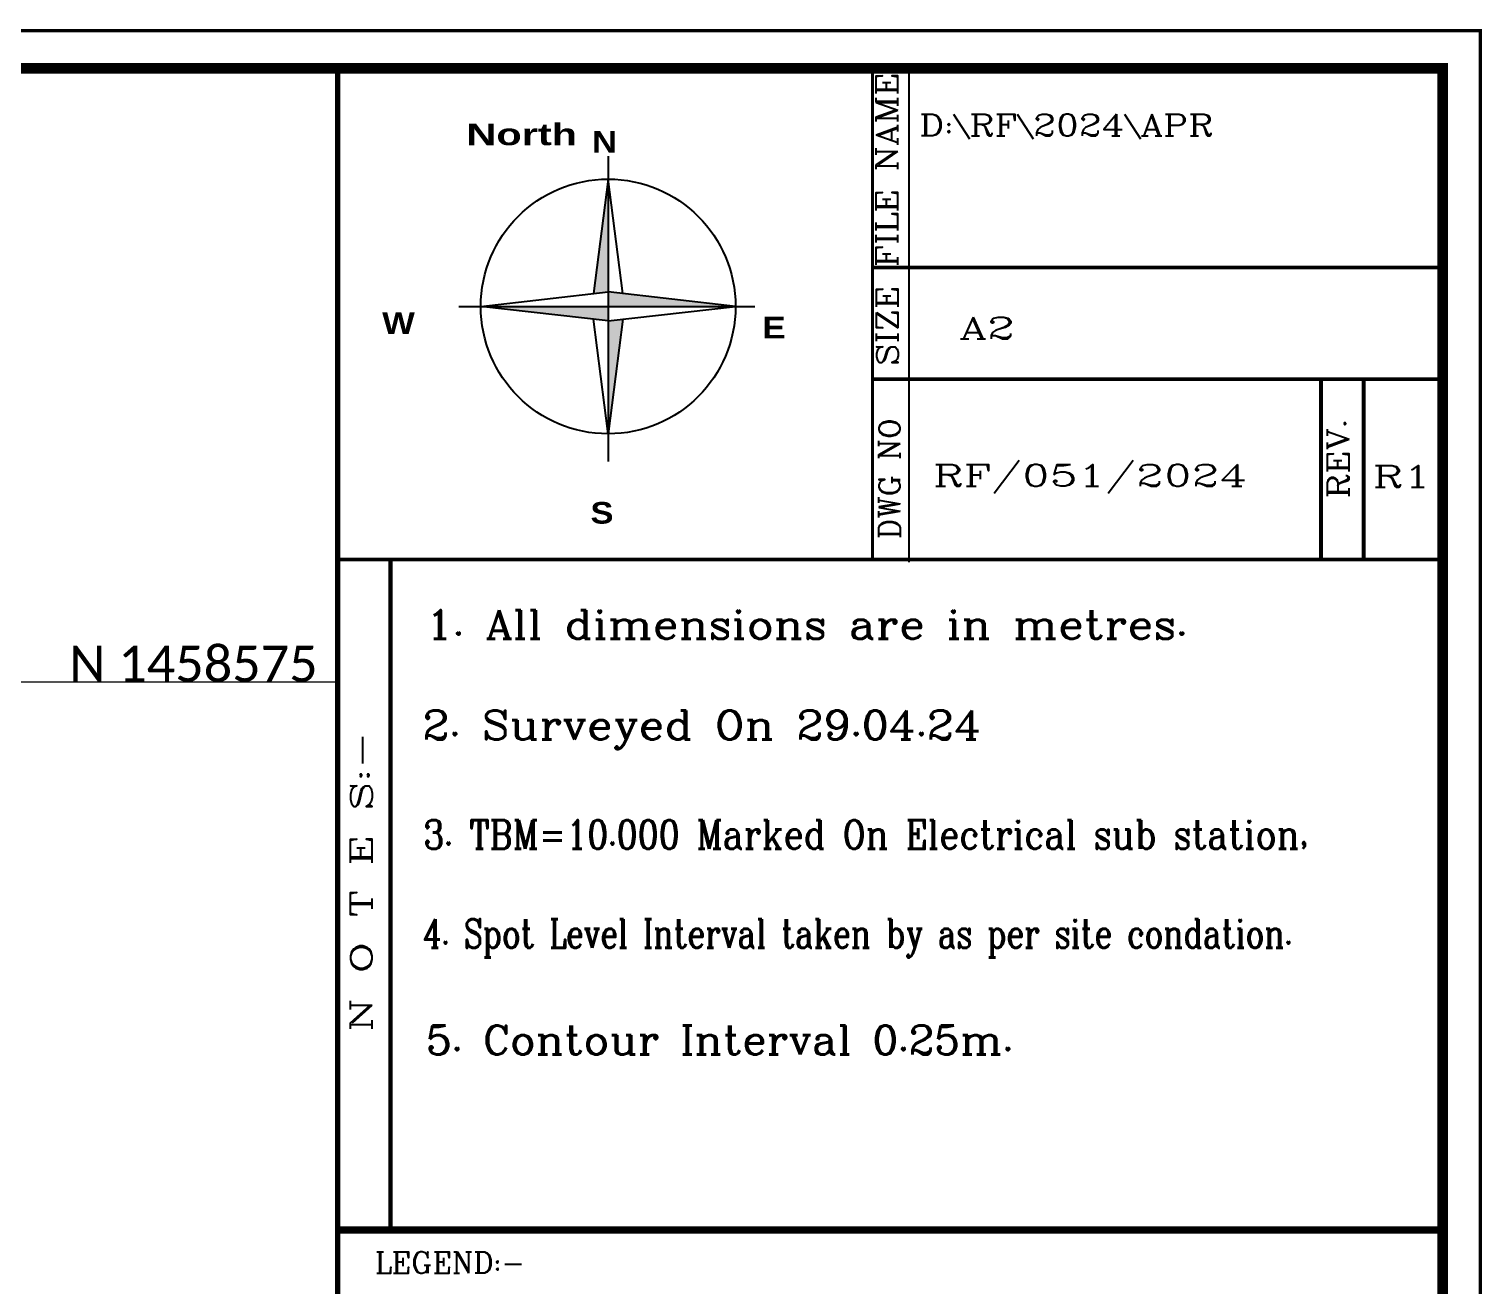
# Model space of a CAD drawing. Header units: metres. Extents: x 420822 to 421453, y 1458172 to 1458620.
# Drawn here: x 421352.5 to 421453.3, y 1458533.1 to 1458620.3 of the extents above; entities that cross this region are included whole.
import ezdxf

# ---------------------------------------------------------------- set-up
doc = ezdxf.new("R2010")
doc.units = ezdxf.units.M
doc.header["$MEASUREMENT"] = 0
doc.linetypes.add('DOT2', pattern=[0.125, 0, -0.125])
doc.layers.get('0').update_dxf_attribs({"linetype": 'CONTINUOUS'})
doc.layers.add('grid', color=5, linetype='DOT2', lineweight=20)
doc.layers.add('TITLE', color=86, linetype='CONTINUOUS')
doc.layers.add('TITLE1', color=222, linetype='CONTINUOUS')
doc.styles.add('APEXT', font='romanc.shx')
doc.styles.add('Legend', font='calibri.ttf', dxfattribs={"height": 2})
doc.styles.add('ROMANC', font='romanc.shx')
doc.styles.add('STYLE4', font='', dxfattribs={"height": 5})
doc.styles.get('STYLE4').set_extended_font_data('Arial Black')

msp = doc.modelspace()

# ---------------------------------------------------------------- linework, layer by layer
msp.add_line((421373.931, 1458617.5426), (421373.931, 1458174.9418))
at = {"layer": 'grid', "color": 8, "linetype": 'ByBlock'}
msp.add_line((420825, 1458575), (421373.931, 1458575), dxfattribs=at)
at = {"layer": 'TITLE', "color": 8, "const_width": 0.2297}
msp.add_lwpolyline([(420822.3963, 1458172.3963), (421453.1463, 1458172.3963), (421453.1463, 1458620.1463), (420822.3963, 1458620.1463)], close=True, dxfattribs=at)
at = {"layer": 'TITLE', "color": 12, "const_width": 0.75}
msp.add_lwpolyline([(420825, 1458175), (421450.5426, 1458175), (421450.5426, 1458617.5426), (420825, 1458617.5426)], close=True, dxfattribs=at)
at = {"layer": 'TITLE1', "color": 140}
for p, q in [((421413.546, 1458583.2949), (421413.546, 1458617.5426)), ((421392.6815, 1458611.4409), (421392.6815, 1458590.2788)), ((421392.6815, 1458609.8538), (421391.6624, 1458601.9114)), ((421393.7006, 1458601.9114), (421392.6815, 1458609.8538)), ((421383.8507, 1458601.0231), (421392.6815, 1458602.0273)), ((421401.5122, 1458601.0231), (421392.6815, 1458602.0273)), ((421392.6815, 1458600.0188), (421383.8507, 1458601.0231)), ((421392.6815, 1458600.0188), (421401.5122, 1458601.0231)), ((421392.6815, 1458592.1923), (421391.6624, 1458600.1347)), ((421393.7006, 1458600.1347), (421392.6815, 1458592.1923))]:
    msp.add_line(p, q, dxfattribs=at)
at = {"layer": 'TITLE1', "color": 7}
msp.add_line((421382.3304, 1458601.0231), (421402.8421, 1458601.0231), dxfattribs=at)
at = {"layer": 'TITLE1', "color": 190}
msp.add_lwpolyline([(421373.931, 1458174.9418, 0.3724, 0.3724, 0), (421373.931, 1458617.5426, 0.2727, 0.2727, 0)], format="xyseb", dxfattribs=at)
at = {"layer": 'TITLE1', "color": 172, "const_width": 0.209, "flags": 128}
msp.add_lwpolyline([(421411.0057, 1458583.4767), (421411.0057, 1458617.5426)], dxfattribs=at)
at = {"layer": 'TITLE1', "color": 190}
for points, const_width in [([(421411.0393, 1458603.7275), (421450.5426, 1458603.7275)], 0.2727), ([(421411.0393, 1458595.9816), (421450.5426, 1458595.9816)], 0.2727), ([(421442.0949, 1458595.9816), (421442.0949, 1458583.4767)], 0.2727), ([(421445.0572, 1458583.4767), (421445.0572, 1458595.9816)], 0.2727), ([(421373.931, 1458583.4767), (421450.5426, 1458583.4767)], 0.2727), ([(421374.1194, 1458536.9853), (421450.5426, 1458536.9853)], 0.5004)]:
    msp.add_lwpolyline(points, dxfattribs=dict(at, const_width=const_width))
at = {"layer": 'TITLE1', "color": 140, "const_width": 0.3057}
msp.add_lwpolyline([(421377.5905, 1458536.9853), (421377.5905, 1458583.4767)], dxfattribs=at)
at = {"layer": 'TITLE1', "color": 200}
msp.add_circle((421392.6815, 1458601.0231), 8.8308, dxfattribs=at)
at = {"layer": 'TITLE1', "color": 140}
for points in [[(421392.6815, 1458602.0273), (421391.6624, 1458601.9114), (421392.6815, 1458609.8538)], [(421401.5122, 1458601.0231), (421392.6815, 1458601.0231), (421392.6815, 1458602.0273)], [(421392.6815, 1458600.0188), (421383.8507, 1458601.0231), (421392.6815, 1458601.0231)], [(421393.7006, 1458600.1347), (421392.6815, 1458592.1923), (421392.6815, 1458600.0188)]]:
    msp.add_solid(points, dxfattribs=at)

# ---------------------------------------------------------------- texts
at = {"layer": 'grid', "linetype": 'ByBlock', "style": 'Legend'}
msp.add_text(' N 1458575 ', height=2.5, dxfattribs=at).set_placement((421354.4361, 1458575))
at = {"layer": 'TITLE1', "color": 230, "style": 'APEXT'}
for s, width, p in [('FILE NAME', 1.2, (421412.7718, 1458603.7545)), ('SIZE', 1.2, (421412.787, 1458596.9109)), ('REV.', 1.2, (421444.0481, 1458587.7242)), ('N O T E S:-', 1.6, (421376.3212, 1458550.7181, 1.0486))]:
    msp.add_text(s, height=1.5, rotation=90, dxfattribs=dict(at, width=width)).set_placement(p)
at = {"layer": 'TITLE1', "color": 7, "style": 'STYLE4', "width": 1.2}
msp.add_text('North', height=1.5, dxfattribs=at).set_placement((421382.8496, 1458612.2071))
at = {"layer": 'TITLE1', "color": 172, "style": 'APEXT'}
for s, width, p in [('D:\\RF\\2024\\APR', 1.22943, (421414.2439, 1458612.8579)), ('A2', 1.5, (421417.0197, 1458598.7896)), ('RF/051/2024', 1.5, (421415.1991, 1458588.5564)), ('R1', 1.5, (421445.6788, 1458588.4898))]:
    msp.add_text(s, height=1.5, dxfattribs=dict(at, width=width)).set_placement(p)
at = {"layer": 'TITLE1', "color": 5, "style": 'STYLE4'}
for s, p in [('N', (421391.5653, 1458611.6885)), ('W', (421377.0118, 1458599.1177)), ('E', (421403.38, 1458598.8056)), ('S', (421391.4511, 1458585.9647))]:
    msp.add_text(s, height=1.5, dxfattribs=at).set_placement(p)
at = {"layer": 'TITLE1', "color": 230, "style": 'APEXT'}
msp.add_text('DWG NO', height=1.5, rotation=90, dxfattribs=at).set_placement((421412.9367, 1458584.9015))
at = {"layer": 'TITLE1', "color": 3, "style": 'ROMANC'}
for s, width, p in [('1. All dimensions are in metres.', 1.1, (421380.0302, 1458577.968)), ('2. Surveyed On 29.04.24 ', 1.1, (421379.7957, 1458570.9964)), ('3. TBM=10.000 Marked On Electrical sub station, ', 0.85, (421379.8621, 1458563.4111)), ('4. Spot Level Interval taken by as per site condation.', 0.75, (421379.8621, 1458556.5419)), ('5. Contour Interval 0.25m.', 1.043473, (421380.0563, 1458549.1547, -69.3945))]:
    msp.add_text(s, height=2, dxfattribs=dict(at, width=width)).set_placement(p)
at = {"layer": 'TITLE1', "style": 'APEXT'}
msp.add_text('LEGEND:-', height=1.5, dxfattribs=at).set_placement((421376.5144, 1458533.9765))

doc.saveas('drawing.dxf')
